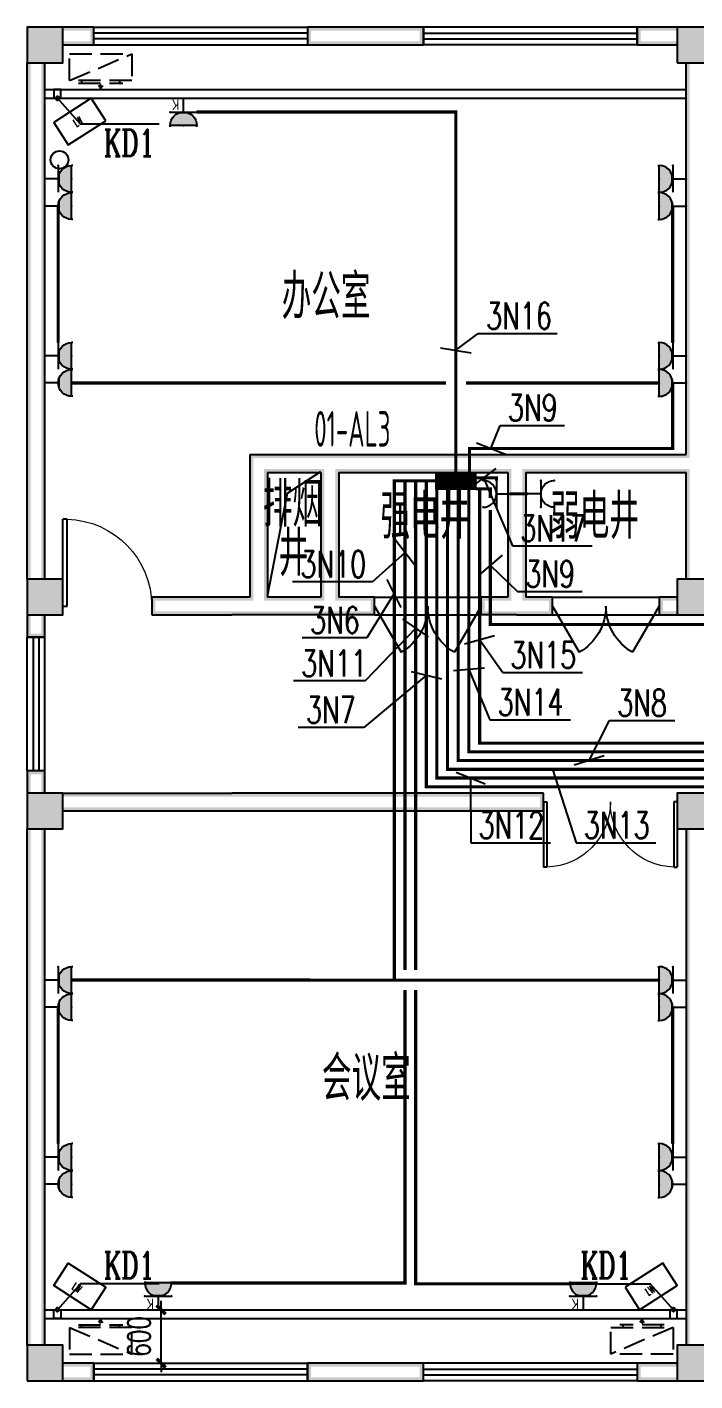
# Model space of a CAD drawing. Extents: x 6250600 to 6678662, y -692028 to -290561.
# Drawn here: x 6350184 to 6357684, y -496688 to -481488 of the extents above; entities that cross this region are included whole.
import ezdxf
from ezdxf.enums import TextEntityAlignment as Align

# ---------------------------------------------------------------- set-up
doc = ezdxf.new("R2010")
doc.units = 0
doc.header["$LTSCALE"] = 1000
doc.header["$MEASUREMENT"] = 0
doc.linetypes.add('DASH', pattern=[0.35, 0.25, -0.1])
doc.linetypes.add('DASHEDX2', pattern=[1.5, 1, -0.5])
doc.layers.get('0').update_dxf_attribs({"linetype": 'CONTINUOUS'})
doc.layers.get('Defpoints').update_dxf_attribs({"linetype": 'CONTINUOUS'})
for name, color, linetype in [('DIM-照明', 3, 'CONTINUOUS'), ('EQUIP-插座', 3, 'CONTINUOUS'), ('EQUIP-箱柜', 3, 'CONTINUOUS'), ('PUB_HATCH', 8, 'CONTINUOUS'), ('SYST', 7, 'CONTINUOUS'), ('TEL_TEXT', 7, 'CONTINUOUS'), ('WIRE-照明', 1, 'CONTINUOUS'), ('建筑底图', 251, 'CONTINUOUS')]:
    doc.layers.add(name, color=color, linetype=linetype)
doc.styles.add('_TCH_DIM', font='SIMPLEX', dxfattribs={"bigfont": 'GBCBIG'})
doc.styles.add('_TCH_DIM_T3_T3', font='SIMPLEX', dxfattribs={"width": 0.705882, "bigfont": 'GBCBIG'})
doc.styles.add('_TCH_LABEL', font='COMPLEX', dxfattribs={"bigfont": 'GBCBIG'})
doc.styles.add('_TEL_DIM', font='sceie.shx', dxfattribs={"width": 0.8, "height": 3.5, "bigfont": 'sceic.shx'})
doc.styles.add('DIM_FONT', font='SIMPLEX', dxfattribs={"width": 0.7, "bigfont": 'GBCBIG'})
doc.styles.add('SCEI', font='sceie.shx', dxfattribs={"width": 0.8, "height": 400, "bigfont": 'sceic.shx'})
doc.styles.add('schuco', font='sceie.shx', dxfattribs={"width": 0.7, "bigfont": 'sceic.shx'})
doc.styles.get("Standard").update_dxf_attribs({"font": 'GBENOR', "bigfont": 'GBCBIG'})
doc.dimstyles.new('_TCH_ARCH&&100$TCH&&100', dxfattribs={"dimtxt": 252.875, "dimasz": 100, "dimexe": 250, "dimexo": 300, "dimgap": 122.3125, "dimtad": 1, "dimdec": 0, "dimzin": 0, "dimdsep": 46, "dimtxsty": '_TCH_DIM_T3_T3', "dimblk": 'ARCHTICK', "dimcen": 0.09, "dimclrt": 7, "dimazin": 2, "dimtfac": 1, "dimtdec": 0, "dimtix": 1, "dimtmove": 2, "dimatfit": 3, "dimfxl": 0, "dimtolj": 1, "dimtzin": 0, "dimarcsym": 0})

# ---------------------------------------------------------------- blocks, each defined once
blk = doc.blocks.new('$equip$00001848')
for p, q in [((-0.5, 1.05), (-0.5, 1)), ((0.5, 1.05), (0.5, 1)), ((0.513, 1.05), (0.513, 1)), ((1.513, 1.05), (1.513, 1)), ((-0.5, 1), (0.5, 1)), ((0.513, 1), (1.513, 1)), ((0, 0.5), (0, 0)), ((1.513, 0.5), (0.513, 0.5)), ((1.013, 0.5), (1.013, 0))]:
    blk.add_line(p, q)
for centre in [(0, 1), (1.013, 1)]:
    blk.add_arc(centre, 0.5, 180, 0)
for p in [(0, 1), (1.013, 1), (0, 0), (1.013, 0), (1.513, 0.5)]:
    blk.add_point(p)
for points in [[(0.433, 0.75), (-0.433, 0.75), (0.5, 1), (-0.5, 1)], [(0.25, 0.567), (-0.25, 0.567), (0.433, 0.75), (-0.433, 0.75)], [(0, 0.5), (0, 0.5), (0.25, 0.567), (-0.25, 0.567)], [(1.446, 0.75), (0.58, 0.75), (1.513, 1), (0.513, 1)], [(1.263, 0.567), (0.763, 0.567), (1.446, 0.75), (0.58, 0.75)], [(1.013, 0.5), (1.013, 0.5), (1.263, 0.567), (0.763, 0.567)]]:
    blk.add_solid(points)
at = {"layer": 'TEL_TEXT', "style": '_TEL_DIM', "flags": 1}
blk.add_attdef('A', text='', height=0.00002, dxfattribs=at).set_placement((0, 0), align=Align.MIDDLE_CENTER)
blk = doc.blocks.new('$equip$00001765')
for p, q in [((0, 0.55), (0, 1.05)), ((0.5, 0.55), (-0.5, 0.55)), ((-0.5, 0.05), (0.5, 0.05)), ((-0.5, 0), (-0.5, 0.05)), ((0.5, 0), (0.5, 0.05))]:
    blk.add_line(p, q)
blk.add_arc((0, 0.05), 0.5, 0, 180)
for p in [(0, 1.05), (-0.5, 0.55), (0.5, 0.55), (0, 0.05)]:
    blk.add_point(p)
for points in [[(0, 0.55), (0, 0.55), (0.25, 0.483), (-0.25, 0.483)], [(0.433, 0.3), (-0.433, 0.3), (0.5, 0.05), (-0.5, 0.05)], [(0.25, 0.483), (-0.25, 0.483), (0.433, 0.3), (-0.433, 0.3)]]:
    blk.add_solid(points)
at = {"color": 7, "style": '_TEL_DIM'}
blk.add_attdef('$TEXT$', text='', height=0.4, dxfattribs=at).set_placement((0.295, 0.837), align=Align.MIDDLE_CENTER)
at = {"color": 7, "style": '_TEL_DIM', "flags": 1}
blk.add_attdef('A', text='', height=0.00002, dxfattribs=at).set_placement((0, 0), align=Align.MIDDLE_CENTER)
blk = doc.blocks.new('*X35')
at = {"color": 0}
for p, q in [((-250, 33), (-83, 200)), ((-250, 68), (-118, 200)), ((-250, 104), (-154, 200)), ((-250, 139), (-189, 200)), ((-250, 174), (-224, 200)), ((-247, 0), (-47, 200)), ((-212, 0), (-12, 200)), ((-177, 0), (23, 200)), ((-141, 0), (59, 200)), ((-106, 0), (94, 200)), ((-71, 0), (129, 200)), ((-35, 0), (165, 200)), ((0, 0), (200, 200)), ((35, 0), (235, 200)), ((71, 0), (250, 179)), ((106, 0), (250, 144)), ((141, 0), (250, 109)), ((177, 0), (250, 73)), ((212, 0), (250, 38)), ((247, 0), (250, 3))]:
    blk.add_line(p, q, dxfattribs=at)
blk = doc.blocks.new('$equip$00002943')
for p, q in [((-0.75, 0.6), (-0.75, 0)), ((0.75, 0.6), (-0.75, 0.6)), ((0.75, 0), (0.75, 0.6)), ((-0.75, 0), (0.75, 0))]:
    blk.add_line(p, q)
for points, const_width in [([(-0.75, 0.3), (0.75, 0.3)], 0.6), ([(-0.75, 0.6), (-0.75, 0), (0.75, 0), (0.75, 0.6), (-0.75, 0.6), (-0.75, 0)], 0.0667)]:
    blk.add_lwpolyline(points, dxfattribs=dict(const_width=const_width))
for p in [(0, 0.6), (-0.75, 0.3), (0, 0), (0.75, 0.3)]:
    blk.add_point(p)
at = {"xscale": 0.00300000000061118, "yscale": 0.00300000000061118, "zscale": 0.00300000000061118}
blk.add_blockref('*X35', (0, 0), dxfattribs=at)
at = {"color": 7, "style": '_TEL_DIM', "flags": 1}
for tag in ['A', 'REMARK']:
    blk.add_attdef(tag, text='', height=0.00002, dxfattribs=at).set_placement((0, 0), align=Align.MIDDLE_CENTER)
blk = doc.blocks.new('$equip$00001267')
for p, q in [((0.5, 0.5), (-0.5, 0.5)), ((0, 0.5), (0, 0))]:
    blk.add_line(p, q)
blk.add_arc((0, 1), 0.5, 180, 0)
for p in [(-0.5, 1), (0.5, 1), (-0.5, 0.5), (0, 0), (0.5, 0.5)]:
    blk.add_point(p)
at = {"flags": 9}
blk.add_attdef('A', (0, 0), '', height=0.00002, dxfattribs=at)
blk = doc.blocks.new('A$C2E081725')
at = {"linetype": 'DASH'}
for p, q in [((700, 94), (0, 394)), ((600, 64), (100, 64)), ((138, 94), (138, 64)), ((350, 8), (327, 39)), ((350, 49), (350, 0)), ((350, 8), (373, 39)), ((563, 94), (563, 64))]:
    blk.add_line(p, q, dxfattribs=at)
blk.add_lwpolyline([(0, 394), (0, 94), (700, 94), (700, 394)], close=True, dxfattribs=at)
blk = doc.blocks.new('_ArchTick')
at = {"color": 0, "linetype": 'ByBlock', "const_width": 0.4}
blk.add_lwpolyline([(-0.5, -0.5), (0.5, 0.5)], dxfattribs=at)
blk = doc.blocks.new('*D317')
at = {"layer": 'Defpoints', "color": 0, "transparency": 16777216}
for p in [(6351418, -495888), (6351690, -495888), (6351418, -496488)]:
    blk.add_point(p, dxfattribs=at)
at = {"layer": '建筑底图', "color": 0, "lineweight": -2, "transparency": 16777216}
for p, q in [((6351690, -495888), (6351690, -495788)), ((6351690, -496488), (6351690, -495888)), ((6351718, -495888), (6351940, -495888)), ((6351690, -496488), (6351690, -496588)), ((6351718, -496488), (6351940, -496488))]:
    blk.add_line(p, q, dxfattribs=at)
at = {"layer": '建筑底图', "color": 0, "lineweight": -2, "transparency": 16777216, "xscale": 100, "yscale": 100, "zscale": 100}
for p, rotation in [((6351690, -495888), 270), ((6351690, -496488), 90)]:
    blk.add_blockref('_ArchTick', p, dxfattribs=dict(at, rotation=rotation))
at = {"layer": '建筑底图', "color": 7, "transparency": 16777216, "insert": (6351442, -496188), "char_height": 252.9, "attachment_point": 5, "rotation": 90, "style": '_TCH_DIM_T3_T3'}
blk.add_mtext('\\A1;600', dxfattribs=at)
blk = doc.blocks.new('$TCHSYS$WIN2D')
for p, q in [((-0.5, 0.5), (0.5, 0.5)), ((-0.5, 0.5), (-0.5, -0.5)), ((0.5, 0.5), (0.5, -0.5)), ((0.5, 0.167), (-0.5, 0.167)), ((0.5, -0.167), (-0.5, -0.167)), ((-0.5, -0.5), (0.5, -0.5))]:
    blk.add_line(p, q)
blk = doc.blocks.new('$WINLIB2D$00000001')
at = {"color": 0}
for points in [[(-0.5, 0.5), (-0.5, -0.5)], [(-0.5, 0.5), (0.5, 0.5)], [(0.5, -0.5), (0.5, 0.5)], [(0.5, 0.1667), (-0.5, 0.1667)], [(0.5, -0.1667), (-0.5, -0.1667)], [(-0.5, -0.5), (0.5, -0.5)]]:
    blk.add_lwpolyline(points, dxfattribs=at)
blk = doc.blocks.new('$DorLib2D$00000231')
at = {"color": 0}
for p, q in [((-0.5, 0), (-0.25, 0.433)), ((0.5, 0), (0.25, 0.433))]:
    blk.add_line(p, q, dxfattribs=at)
for centre, start, end in [((-0.5, 0), 0, 60), ((0.5, 0), 120, 180)]:
    blk.add_arc(centre, 0.5, start, end, dxfattribs=at)
blk = doc.blocks.new('$DorLib2D$00000002')
for p, q in [((-0.5, 0), (-0.5, 0.4875)), ((-0.475, 0.4875), (-0.5, 0.4875)), ((-0.475, 0), (-0.475, 0.4875)), ((0.475, 0), (0.475, 0.4875)), ((0.475, 0.4875), (0.5, 0.4875)), ((0.5, 0), (0.5, 0.4875)), ((-0.5, 0), (-0.475, 0)), ((0.5, 0), (0.475, 0))]:
    blk.add_line(p, q)
at = {"lineweight": 13}
for centre, start, end in [((-0.4875, 0), 0, 88.53072), ((0.4875, 0), 91.46928, 180)]:
    blk.add_arc(centre, 0.4875, start, end, dxfattribs=at)
blk = doc.blocks.new('$DorLib2D$00000001')
for p, q in [((0.45, 0.975), (0.5, 0.975)), ((0.45, 0), (0.45, 0.975)), ((0.5, 0), (0.5, 0.975)), ((0.5, 0), (0.45, 0))]:
    blk.add_line(p, q)
at = {"lineweight": 13}
blk.add_arc((0.475, 0), 0.975, 91.4693, 180, dxfattribs=at)
blk = doc.blocks.new('_FZH')
blk.add_lwpolyline([(-0.5, -0.5), (0.5, -0.5), (0.5, 0.5), (-0.5, 0.5)], close=True)
at = {"layer": 'PUB_HATCH'}
blk.add_solid([(-0.5, -0.5), (0.5, -0.5), (-0.5, 0.5), (0.5, 0.5)], dxfattribs=at)

msp = doc.modelspace()

# ---------------------------------------------------------------- hatches: boundary and pattern name
at = {"layer": '建筑底图'}
for points in [[(6350584.5, -481487.6), (6350184.5, -481487.6), (6350224.5, -481527.6), (6350544.5, -481527.6)], [(6350184.5, -481487.6), (6350184.5, -481887.6), (6350224.5, -481847.6), (6350224.5, -481527.6)], [(6350584.5, -481887.6), (6350584.5, -481487.6), (6350544.5, -481527.6), (6350544.5, -481847.6)], [(6350584.5, -481487.6), (6350584.5, -481527.6), (6350894.5, -481527.6), (6350934.5, -481487.6)], [(6350934.5, -481687.6), (6350934.5, -481487.6), (6350894.5, -481527.6), (6350894.5, -481647.6)], [(6354634.5, -481487.6), (6353334.5, -481487.6), (6353374.5, -481527.6), (6354594.5, -481527.6)], [(6353334.5, -481487.6), (6353334.5, -481687.6), (6353374.5, -481647.6), (6353374.5, -481527.6)], [(6354634.5, -481687.6), (6354634.5, -481487.6), (6354594.5, -481527.6), (6354594.5, -481647.6)], [(6357484.5, -481527.6), (6357484.5, -481487.6), (6357034.5, -481487.6), (6357074.5, -481527.6)], [(6357034.5, -481487.6), (6357034.5, -481687.6), (6357074.5, -481647.6), (6357074.5, -481527.6)], [(6357884.5, -481487.6), (6357484.5, -481487.6), (6357524.5, -481527.6), (6357844.5, -481527.6)], [(6357484.5, -481487.6), (6357484.5, -481887.6), (6357524.5, -481847.6), (6357524.5, -481527.6)], [(6350584.5, -481647.6), (6350584.5, -481687.6), (6350934.5, -481687.6), (6350894.5, -481647.6)], [(6353334.5, -481687.6), (6354634.5, -481687.6), (6354594.5, -481647.6), (6353374.5, -481647.6)], [(6357484.5, -481687.6), (6357484.5, -481647.6), (6357074.5, -481647.6), (6357034.5, -481687.6)], [(6350184.5, -481887.6), (6350584.5, -481887.6), (6350544.5, -481847.6), (6350224.5, -481847.6)], [(6350224.5, -481887.6), (6350184.5, -481887.6), (6350184.5, -487687.6), (6350224.5, -487687.6)], [(6350384.5, -481887.6), (6350344.5, -481887.6), (6350344.5, -487687.6), (6350384.5, -487687.6)], [(6357484.5, -481887.6), (6357884.5, -481887.6), (6357844.5, -481847.6), (6357524.5, -481847.6)], [(6357624.5, -481887.6), (6357584.5, -481887.6), (6357584.5, -486287.5), (6357624.5, -486327.5)], [(6352684.5, -486287.5), (6352684.5, -487887.6), (6352724.5, -487927.6), (6352724.5, -486327.5)], [(6352684.5, -486287.5), (6353584.5, -486287.5), (6353584.5, -486327.5), (6352724.5, -486327.5)], [(6353584.5, -486287.5), (6355684.5, -486287.5), (6355684.5, -486327.5), (6353584.5, -486327.5)], [(6355684.5, -486287.5), (6357584.5, -486287.5), (6357624.5, -486327.5), (6355684.5, -486327.5)], [(6352884.5, -486487.5), (6352884.5, -487887.6), (6352844.5, -487927.6), (6352844.5, -486447.5)], [(6352884.5, -486487.5), (6353484.5, -486487.5), (6353524.5, -486447.5), (6352844.5, -486447.5)], [(6353484.5, -486487.5), (6353484.5, -487887.6), (6353524.5, -487927.6), (6353524.5, -486447.5)], [(6353684.5, -486487.5), (6355584.5, -486487.5), (6355624.5, -486447.5), (6353644.5, -486447.5)], [(6353684.5, -486487.5), (6353684.5, -487887.6), (6353644.5, -487927.6), (6353644.5, -486447.5)], [(6355584.5, -486487.5), (6355584.5, -487887.6), (6355624.5, -487927.6), (6355624.5, -486447.5)], [(6355784.5, -486487.5), (6357584.5, -486487.5), (6357624.5, -486447.5), (6355744.5, -486447.5)], [(6355784.5, -486487.5), (6355784.5, -487887.6), (6355744.5, -487927.6), (6355744.5, -486447.5)], [(6357584.5, -487687.6), (6357624.5, -487687.6), (6357624.5, -486447.5), (6357584.5, -486487.5)], [(6350584.5, -487687.6), (6350184.5, -487687.6), (6350224.5, -487727.6), (6350544.5, -487727.6)], [(6350184.5, -487687.6), (6350184.5, -488087.6), (6350224.5, -488047.6), (6350224.5, -487727.6)], [(6350584.5, -488087.6), (6350584.5, -487687.6), (6350544.5, -487727.6), (6350544.5, -488047.6)], [(6357884.5, -487687.6), (6357484.5, -487687.6), (6357524.5, -487727.6), (6357844.5, -487727.6)], [(6357484.5, -487687.6), (6357484.5, -488087.6), (6357524.5, -488047.6), (6357524.5, -487727.6)], [(6352484.5, -487887.6), (6351584.5, -487887.6), (6351624.5, -487927.6), (6352484.5, -487927.6)], [(6351584.5, -487887.6), (6351584.5, -488087.6), (6351624.5, -488047.6), (6351624.5, -487927.6)], [(6352684.5, -487887.6), (6352484.5, -487887.6), (6352484.5, -487927.6), (6352724.5, -487927.6)], [(6353484.5, -487887.6), (6352884.5, -487887.6), (6352844.5, -487927.6), (6353524.5, -487927.6)], [(6354084.6, -487887.6), (6353684.5, -487887.6), (6353644.5, -487927.6), (6354084.6, -487927.6)], [(6354084.6, -488087.6), (6354084.6, -487887.6), (6354044.6, -487887.6), (6354044.6, -488087.6)], [(6355584.5, -487887.6), (6355284.6, -487887.6), (6355284.6, -487927.6), (6355624.5, -487927.6)], [(6355284.6, -488087.6), (6355284.6, -487887.6), (6355324.6, -487887.6), (6355324.6, -488087.6)], [(6356084.6, -487887.6), (6355784.5, -487887.6), (6355744.5, -487927.6), (6356044.6, -487927.6)], [(6356084.6, -488087.6), (6356084.6, -487887.6), (6356044.6, -487927.6), (6356044.6, -488047.6)], [(6357484.5, -487927.6), (6357484.5, -487887.6), (6357284.6, -487887.6), (6357324.6, -487927.6)], [(6357284.6, -487887.6), (6357284.6, -488087.6), (6357324.6, -488047.6), (6357324.6, -487927.6)], [(6350184.5, -488087.6), (6350584.5, -488087.6), (6350544.5, -488047.6), (6350224.5, -488047.6)], [(6351584.5, -488087.6), (6352484.5, -488087.6), (6352484.5, -488047.6), (6351624.5, -488047.6)], [(6352784.5, -488087.6), (6352484.5, -488087.6), (6352484.5, -488047.6), (6352784.5, -488047.6)], [(6353584.5, -488087.6), (6352784.5, -488087.6), (6352784.5, -488047.6), (6353584.5, -488047.6)], [(6354084.6, -488087.6), (6353584.5, -488087.6), (6353584.5, -488047.6), (6354084.6, -488047.6)], [(6355684.5, -488087.6), (6355284.6, -488087.6), (6355284.6, -488047.6), (6355684.5, -488047.6)], [(6355684.5, -488087.6), (6356084.6, -488087.6), (6356044.6, -488047.6), (6355684.5, -488047.6)], [(6357484.5, -488087.6), (6357484.5, -488047.6), (6357324.6, -488047.6), (6357284.6, -488087.6)], [(6357484.5, -488087.6), (6357884.5, -488087.6), (6357844.5, -488047.6), (6357524.5, -488047.6)], [(6350224.5, -488087.6), (6350184.5, -488087.6), (6350184.5, -488337.6), (6350224.5, -488297.6)], [(6350384.5, -488087.6), (6350344.5, -488087.6), (6350344.5, -488297.6), (6350384.5, -488337.6)], [(6350184.5, -488337.6), (6350384.5, -488337.6), (6350344.5, -488297.6), (6350224.5, -488297.6)], [(6350384.5, -489837.6), (6350184.5, -489837.6), (6350224.5, -489877.6), (6350344.5, -489877.6)], [(6350184.5, -490087.6), (6350224.5, -490087.6), (6350224.5, -489877.6), (6350184.5, -489837.6)], [(6350344.5, -490087.6), (6350384.5, -490087.6), (6350384.5, -489837.6), (6350344.5, -489877.6)], [(6350584.5, -490087.6), (6350184.5, -490087.6), (6350224.5, -490127.6), (6350544.5, -490127.6)], [(6350184.5, -490087.6), (6350184.5, -490487.6), (6350224.5, -490447.6), (6350224.5, -490127.6)], [(6350584.5, -490487.6), (6350584.5, -490087.6), (6350544.5, -490127.6), (6350544.5, -490447.6)], [(6350584.5, -490087.6), (6350584.5, -490127.6), (6352484.5, -490127.6), (6352484.5, -490087.6)], [(6355984.5, -490087.6), (6352484.5, -490087.6), (6352484.5, -490127.6), (6355944.5, -490127.6)], [(6355984.5, -490287.6), (6355984.5, -490087.6), (6355944.5, -490127.6), (6355944.5, -490247.6)], [(6357884.5, -490087.6), (6357484.5, -490087.6), (6357524.5, -490127.6), (6357844.5, -490127.6)], [(6357484.5, -490087.6), (6357484.5, -490487.6), (6357524.5, -490447.6), (6357524.5, -490127.6)], [(6350584.5, -490247.6), (6350584.5, -490287.6), (6352484.5, -490287.6), (6352484.5, -490247.6)], [(6352484.5, -490287.6), (6355984.5, -490287.6), (6355944.5, -490247.6), (6352484.5, -490247.6)], [(6350184.5, -490487.6), (6350584.5, -490487.6), (6350544.5, -490447.6), (6350224.5, -490447.6)], [(6350224.5, -490487.6), (6350184.5, -490487.6), (6350184.5, -496287.6), (6350224.5, -496287.6)], [(6350384.5, -490487.6), (6350344.5, -490487.6), (6350344.5, -496287.6), (6350384.5, -496287.6)], [(6357484.5, -490487.6), (6357884.5, -490487.6), (6357844.5, -490447.6), (6357524.5, -490447.6)], [(6357584.5, -496287.6), (6357624.5, -496287.6), (6357624.5, -490487.6), (6357584.5, -490487.6)], [(6350584.5, -496287.6), (6350184.5, -496287.6), (6350224.5, -496327.6), (6350544.5, -496327.6)], [(6350184.5, -496287.6), (6350184.5, -496687.6), (6350224.5, -496647.6), (6350224.5, -496327.6)], [(6350584.5, -496687.6), (6350584.5, -496287.6), (6350544.5, -496327.6), (6350544.5, -496647.6)], [(6357884.5, -496287.6), (6357484.5, -496287.6), (6357524.5, -496327.6), (6357844.5, -496327.6)], [(6357484.5, -496287.6), (6357484.5, -496687.6), (6357524.5, -496647.6), (6357524.5, -496327.6)], [(6350584.5, -496487.6), (6350584.5, -496527.6), (6350894.5, -496527.6), (6350934.5, -496487.6)], [(6350934.5, -496687.6), (6350934.5, -496487.6), (6350894.5, -496527.6), (6350894.5, -496647.6)], [(6353984.5, -496487.6), (6353334.5, -496487.6), (6353374.5, -496527.6), (6353984.5, -496527.6)], [(6353334.5, -496487.6), (6353334.5, -496687.6), (6353374.5, -496647.6), (6353374.5, -496527.6)], [(6354634.5, -496487.6), (6353984.5, -496487.6), (6353984.5, -496527.6), (6354594.5, -496527.6)], [(6354634.5, -496687.6), (6354634.5, -496487.6), (6354594.5, -496527.6), (6354594.5, -496647.6)], [(6357484.5, -496527.6), (6357484.5, -496487.6), (6357034.5, -496487.6), (6357074.5, -496527.6)], [(6357034.5, -496487.6), (6357034.5, -496687.6), (6357074.5, -496647.6), (6357074.5, -496527.6)], [(6350184.5, -496687.6), (6350584.5, -496687.6), (6350544.5, -496647.6), (6350224.5, -496647.6)], [(6350584.5, -496647.6), (6350584.5, -496687.6), (6350934.5, -496687.6), (6350894.5, -496647.6)], [(6353334.5, -496687.6), (6353984.5, -496687.6), (6353984.5, -496647.6), (6353374.5, -496647.6)], [(6353984.5, -496687.6), (6354634.5, -496687.6), (6354594.5, -496647.6), (6353984.5, -496647.6)], [(6357484.5, -496687.6), (6357484.5, -496647.6), (6357074.5, -496647.6), (6357034.5, -496687.6)], [(6357484.5, -496687.6), (6357884.5, -496687.6), (6357844.5, -496647.6), (6357524.5, -496647.6)]]:
    msp.add_hatch(color=256, dxfattribs=at).paths.add_polyline_path(points)

# ---------------------------------------------------------------- linework, layer by layer
at = {"layer": 'DIM-照明'}
for p, q in [((6354827.5, -485088.4), (6355172.8, -485145.1)), ((6355230.3, -486154.4), (6355556.1, -486282.3)), ((6355449.2, -486442), (6355169.8, -486652.8)), ((6354535.8, -487525.9), (6354321.6, -487249.1)), ((6355518.9, -487415.5), (6355254.1, -487644.3)), ((6354387.4, -488003.2), (6354230, -487690.6)), ((6354693.5, -488333), (6354403.8, -488136.7)), ((6355097.8, -488411.2), (6355435.2, -488317.9)), ((6354498.9, -488721.4), (6354838.4, -488806.4)), ((6355320.9, -488686.4), (6354972.1, -488716.3)), ((6356664.4, -489671.4), (6356329.8, -489773.9)), ((6355003.3, -489854), (6355328.6, -489983)), ((6356259.2, -489821.8), (6355909.2, -489819.4))]:
    msp.add_line(p, q, dxfattribs=at)
for points in [[(6355000.1, -485116.7), (6355252.1, -484928.9)], [(6355252.1, -484928.9), (6356137.1, -484928.9)], [(6355393.2, -486218.4), (6355496.5, -485959.9)], [(6355496.5, -485959.9), (6356221.5, -485959.9)], [(6355309.5, -486547.4), (6355636.1, -487313.3)], [(6354428.7, -487387.5), (6354061.9, -487717.1)], [(6355636.1, -487313.3), (6356531.1, -487313.3)], [(6355386.5, -487529.9), (6355692.2, -487825.7)], [(6354061.9, -487717.1), (6353166.9, -487717.1)], [(6354308.7, -487846.9), (6354000.6, -488345.7)], [(6355692.2, -487825.7), (6356417.2, -487825.7)], [(6354000.6, -488345.7), (6353275.6, -488345.7)], [(6354548.7, -488234.8), (6353980.4, -488829.3)], [(6355266.5, -488364.6), (6355525.4, -488735.8)], [(6353980.4, -488829.3), (6353175.4, -488829.3)], [(6354668.7, -488763.9), (6353964.7, -489352.6)], [(6355146.5, -488701.4), (6355381.2, -489265.9)], [(6355525.4, -488735.8), (6356420.4, -488735.8)], [(6355381.2, -489265.9), (6356286.2, -489265.9)], [(6356497.1, -489722.6), (6356724.2, -489273.9)], [(6356724.2, -489273.9), (6357459.2, -489273.9)], [(6353964.7, -489352.6), (6353229.7, -489352.6)], [(6356084.2, -489820.6), (6356349.3, -490646.6)], [(6355166, -489918.5), (6355166.9, -490645.8)], [(6355166.9, -490645.8), (6356061.9, -490645.8)], [(6356349.3, -490646.6), (6357244.3, -490646.6)]]:
    msp.add_lwpolyline(points, dxfattribs=at)
at = {"layer": 'WIRE-照明', "const_width": 35}
for points in [[(6355000.1, -486492.6), (6355000.1, -482441.4), (6352090.7, -482441.4)], [(6355153.3, -486478.3), (6355153.3, -486218.4), (6357434.5, -486218.4), (6357434.5, -485483.3)], [(6355230.2, -486547.4), (6355455.2, -486547.4), (6355455.2, -486578.9)], [(6354775.1, -486582.6), (6354308.7, -486582.6), (6354308.7, -492186.9)], [(6354428.7, -486588.9), (6354428.7, -492074.4)], [(6354548.7, -486588.9), (6354548.7, -492074.4)], [(6354906.5, -486667.5), (6354906.5, -489820.6), (6361977.4, -489820.6), (6361977.4, -495597.7), (6363711.5, -495597.7)], [(6355026.5, -486667.5), (6355026.5, -489722.6), (6365134.5, -489722.6), (6365134.5, -492037.1)], [(6355146.5, -486667.5), (6355146.5, -489624.7), (6365489, -489624.7), (6365489, -495581.6), (6365733.1, -495581.6)], [(6355805.2, -486728.9), (6355605.2, -486728.9)], [(6355386.5, -486907.8), (6355386.5, -488194.1), (6367236.1, -488194.1), (6367236.1, -487311.7)], [(6354428.7, -492299.4), (6354428.7, -495587.6), (6351806.3, -495587.6)], [(6354548.7, -492299.4), (6354548.7, -495597.7), (6356279.2, -495597.7)]]:
    msp.add_lwpolyline(points, dxfattribs=at)
at = {"layer": 'WIRE-照明', "color": 1, "const_width": 35}
for points in [[(6350534.5, -485029.5), (6350534.5, -483496.6)], [(6357434.5, -485029.5), (6357434.5, -483496.6)], [(6350684.5, -485483.3), (6354887.6, -485483.3)], [(6355112.6, -485483.3), (6357284.5, -485483.3)], [(6357934.5, -492037.1), (6357934.5, -490016.5), (6354668.7, -490016.5), (6354668.7, -486588.9)], [(6358638.5, -495580.1), (6358369, -495580.1), (6358369, -489918.5), (6354786.5, -489918.5), (6354786.5, -486667.5)], [(6355225.1, -486672.6), (6355386.5, -486672.6), (6355386.5, -486775.1)], [(6371024.9, -495597.7), (6369217.8, -495597.7), (6369217.8, -489526.7), (6355266.5, -489526.7), (6355266.5, -486667.5)], [(6357284.5, -492187.1), (6350684.5, -492186.9)], [(6350534.5, -494023.8), (6350534.5, -492490.9)], [(6357434.5, -494023.8), (6357434.5, -492490.9)], [(6356301.8, -495597.7), (6356279.2, -495597.7)]]:
    msp.add_lwpolyline(points, dxfattribs=at)
at = {"layer": '建筑底图'}
for p, q in [((6350934.5, -481487.6), (6350584.5, -481487.6)), ((6350934.5, -481687.6), (6350934.5, -481487.6)), ((6354634.5, -481487.6), (6353334.5, -481487.6)), ((6353334.5, -481487.6), (6353334.5, -481687.6)), ((6354634.5, -481687.6), (6354634.5, -481487.6)), ((6357484.5, -481487.6), (6357034.5, -481487.6)), ((6357034.5, -481487.6), (6357034.5, -481687.6)), ((6350584.5, -481687.6), (6350934.5, -481687.6)), ((6353334.5, -481687.6), (6354634.5, -481687.6)), ((6357034.5, -481687.6), (6357484.5, -481687.6)), ((6350184.5, -487687.6), (6350184.5, -481887.6)), ((6350384.5, -487687.6), (6350384.5, -481887.6)), ((6357584.5, -486287.5), (6357584.5, -481887.6)), ((6350384.5, -482187.6), (6357584.5, -482187.6)), ((6350384.5, -482187.6), (6357584.5, -482187.6)), ((6350384.5, -482287.6), (6357584.5, -482287.6)), ((6350384.5, -482287.6), (6357584.5, -482287.6)), ((6352684.5, -486287.5), (6352684.5, -487887.6)), ((6352684.5, -486287.5), (6353584.5, -486287.5)), ((6353584.5, -486287.5), (6355684.5, -486287.5)), ((6355684.5, -486287.5), (6357584.5, -486287.5)), ((6352884.5, -486487.5), (6352884.5, -487887.6)), ((6352884.5, -486487.5), (6353484.5, -486487.5)), ((6353484.5, -486487.5), (6353484.5, -487887.6)), ((6353684.5, -486487.5), (6355584.5, -486487.5)), ((6353684.5, -486487.5), (6353684.5, -487887.6)), ((6355584.5, -486487.5), (6355584.5, -487887.6)), ((6355784.5, -486487.5), (6357584.5, -486487.5)), ((6355784.5, -486487.5), (6355784.5, -487887.6)), ((6357584.5, -487687.6), (6357584.5, -486487.5)), ((6352484.5, -487887.6), (6351584.5, -487887.6)), ((6351584.5, -487887.6), (6351584.5, -488087.6)), ((6352684.5, -487887.6), (6352484.5, -487887.6)), ((6353484.5, -487887.6), (6352884.5, -487887.6)), ((6354084.6, -487887.6), (6353684.5, -487887.6)), ((6354084.6, -487887.6), (6355284.6, -487887.6)), ((6354084.6, -488087.6), (6354084.6, -487887.6)), ((6355584.5, -487887.6), (6355284.6, -487887.6)), ((6355284.6, -488087.6), (6355284.6, -487887.6)), ((6356084.6, -487887.6), (6355784.5, -487887.6)), ((6356084.6, -487887.6), (6357284.6, -487887.6)), ((6356084.6, -488087.6), (6356084.6, -487887.6)), ((6357484.5, -487887.6), (6357284.6, -487887.6)), ((6357284.6, -487887.6), (6357284.6, -488087.6)), ((6350184.5, -488087.6), (6350184.5, -488337.6)), ((6350384.5, -488337.6), (6350384.5, -488087.6)), ((6351584.5, -488087.6), (6352484.5, -488087.6)), ((6352784.5, -488087.6), (6352484.5, -488087.6)), ((6353584.5, -488087.6), (6352784.5, -488087.6)), ((6354084.6, -488087.6), (6353584.5, -488087.6)), ((6354084.6, -488087.6), (6355284.6, -488087.6)), ((6355684.5, -488087.6), (6355284.6, -488087.6)), ((6355684.5, -488087.6), (6356084.6, -488087.6)), ((6356084.6, -488087.6), (6357284.6, -488087.6)), ((6357284.6, -488087.6), (6357484.5, -488087.6)), ((6350184.5, -488337.6), (6350384.5, -488337.6)), ((6350384.5, -489837.6), (6350184.5, -489837.6)), ((6350184.5, -489837.6), (6350184.5, -490087.6)), ((6350384.5, -490087.6), (6350384.5, -489837.6)), ((6350584.5, -490087.6), (6352484.5, -490087.6)), ((6355984.5, -490087.6), (6352484.5, -490087.6)), ((6355984.5, -490287.6), (6355984.5, -490087.6)), ((6350584.5, -490287.6), (6352484.5, -490287.6)), ((6352484.5, -490287.6), (6355984.5, -490287.6)), ((6350184.5, -496287.6), (6350184.5, -490487.6)), ((6350384.5, -496287.6), (6350384.5, -490487.6)), ((6357584.5, -490487.6), (6357584.5, -496287.6)), ((6350384.5, -495887.6), (6353884.5, -495887.6)), ((6353884.5, -495887.6), (6357584.5, -495887.6)), ((6350384.5, -495987.6), (6353884.5, -495987.6)), ((6353884.5, -495987.6), (6357584.5, -495987.6)), ((6350934.5, -496487.6), (6350584.5, -496487.6)), ((6350934.5, -496687.6), (6350934.5, -496487.6)), ((6353984.5, -496487.6), (6353334.5, -496487.6)), ((6353334.5, -496487.6), (6353334.5, -496687.6)), ((6354634.5, -496487.6), (6353984.5, -496487.6)), ((6354634.5, -496687.6), (6354634.5, -496487.6)), ((6357484.5, -496487.6), (6357034.5, -496487.6)), ((6357034.5, -496487.6), (6357034.5, -496687.6)), ((6350584.5, -496687.6), (6350934.5, -496687.6)), ((6353334.5, -496687.6), (6353984.5, -496687.6)), ((6353984.5, -496687.6), (6354634.5, -496687.6)), ((6357034.5, -496687.6), (6357484.5, -496687.6))]:
    msp.add_line(p, q, dxfattribs=at)
for points in [[(6350564.5, -482187.6), (6350484.5, -482187.6), (6350484.5, -482287.6), (6350564.5, -482287.6)], [(6351067.3, -482540), (6350905.2, -482287.6), (6350484.5, -482557.8), (6350646.6, -482810.2)], [(6351067.3, -495635.2), (6350905.2, -495887.6), (6350484.5, -495617.4), (6350646.6, -495364.9)], [(6356901.7, -495635.2), (6357063.8, -495887.6), (6357484.5, -495617.4), (6357322.3, -495364.9)], [(6350564.5, -495987.6), (6350484.5, -495987.6), (6350484.5, -495887.6), (6350564.5, -495887.6)], [(6357404.5, -495987.6), (6357484.5, -495987.6), (6357484.5, -495887.6), (6357404.5, -495887.6)]]:
    msp.add_lwpolyline(points, close=True, dxfattribs=at)
for points in [[(6350537.9, -482302.4, 1), (6350511.1, -482272.7, 1)], [(6350537.9, -495872.7, 1), (6350511.1, -495902.4, 1)], [(6357431.1, -495872.7, 1), (6357457.9, -495902.4, 1)]]:
    msp.add_lwpolyline(points, format="xyb", close=True, dxfattribs=at)
for points in [[(6351667.1, -482577.5), (6350786.1, -482577.5), (6350524.5, -482287.6)], [(6352884.5, -487878), (6353109.8, -486721), (6353484.5, -486477.9)], [(6351667.1, -495597.7), (6350786.1, -495597.7), (6350524.5, -495887.6)], [(6356301.8, -495597.7), (6357182.9, -495597.7), (6357444.5, -495887.6)]]:
    msp.add_lwpolyline(points, dxfattribs=at)
msp.add_circle((6350548.8, -482978.2), 100, dxfattribs=at)

# ---------------------------------------------------------------- block references
at = {"layer": 'EQUIP-插座', "color": 1}
ref = msp.add_blockref('$equip$00001765', (6351940.7, -482606.4), dxfattribs=dict(at, xscale=-300, yscale=300, zscale=300))
ref.add_attrib('$TEXT$', 'K', dxfattribs={"layer": '0', "color": 7, "height": 120, "rotation": 180, "style": '_TEL_DIM'}).set_placement((6351852.2, -482359.5), align=Align.MIDDLE_CENTER)
at = {"layer": 'EQUIP-插座', "color": 0, "yscale": 300, "zscale": 300}
for p, xscale, rotation in [((6350384.5, -483496.6), -300, 270), ((6357584.5, -483496.6), 300, 90), ((6350384.5, -485483.3), -300, 270), ((6357584.5, -485483.3), 300, 90), ((6350384.5, -492490.9), -300, 270), ((6357584.5, -492490.9), 300, 90), ((6350384.5, -494477.6), -300, 270), ((6357584.5, -494477.6), 300, 90)]:
    msp.add_blockref('$equip$00001848', p, dxfattribs=dict(at, xscale=xscale, rotation=rotation))
at = {"layer": 'EQUIP-插座', "linetype": 'DASH', "yscale": 300, "zscale": 300}
for p, xscale, rotation in [((6355605.2, -486728.9), 300, 89.99999999999999), ((6355805.2, -486728.9), -300, 270)]:
    msp.add_blockref('$equip$00001267', p, dxfattribs=dict(at, xscale=xscale, rotation=rotation))
at = {"layer": 'EQUIP-插座', "color": 1, "xscale": 300, "yscale": 300, "zscale": 300, "rotation": 180}
for p in [(6351656.3, -495572.6), (6356428.9, -495572.6)]:
    msp.add_blockref('$equip$00001765', p, dxfattribs=at).add_auto_attribs({'$TEXT$': 'K'})
at = {"layer": 'EQUIP-箱柜', "color": 1, "xscale": 300, "yscale": 300, "zscale": 300}
msp.add_blockref('$equip$00002943', (6355000.1, -486672.6), dxfattribs=at)
at = {"layer": '建筑底图'}
for name, p, xscale, yscale, zscale in [('_FZH', (6350384.5, -481687.6), 400, 400, 400), ('_FZH', (6357684.5, -481687.6), 400, 400, 400), ('_FZH', (6350384.5, -487887.6), 400, 400, 400), ('_FZH', (6357684.5, -487887.6), 400, 400, 400), ('$DorLib2D$00000231', (6354684.6, -487987.6), 1200, -1200, 1200), ('_FZH', (6350384.5, -490287.6), 400, 400, 400), ('$DorLib2D$00000002', (6356734.5, -490187.6), 1500, -1500, 1500), ('_FZH', (6357684.5, -490287.6), 400, 400, 400), ('_FZH', (6350384.5, -496487.6), 400, 400, 400), ('_FZH', (6357684.5, -496487.6), 400, 400, 400)]:
    msp.add_blockref(name, p, dxfattribs=dict(at, xscale=xscale, yscale=yscale, zscale=zscale))
for name, p, xscale, yscale, zscale, rotation in [('$WINLIB2D$00000001', (6352134.5, -481587.6), 2400, -199.9999928057659, 2400, 3.583199298957087e-08), ('$WINLIB2D$00000001', (6355834.5, -481587.6), -2400, -199.9999928057659, -2400, 3.583205732127226e-08), ('$DorLib2D$00000001', (6351084.5, -487987.6), -1000, 1000, -1000, 359.999999976127), ('$DorLib2D$00000231', (6356684.6, -487987.6), -1200, 1200, -1200, 180.0000000960293), ('$TCHSYS$WIN2D', (6350284.5, -489087.6), -1500, 199.9999982714653, -1500, 270.0000001285997), ('$WINLIB2D$00000001', (6352134.5, -496587.6), -2400, -200.0000003811438, -2400, 180.0000000306717), ('$WINLIB2D$00000001', (6355834.5, -496587.6), 2400, -199.9999949552584, 2400, 180.0000000001875)]:
    msp.add_blockref(name, p, dxfattribs=dict(at, xscale=xscale, yscale=yscale, zscale=zscale, rotation=rotation))
at = {"layer": '建筑底图', "xscale": -1}
msp.add_blockref('A$C2E081725', (6351360.5, -482183.1), dxfattribs=at)
at = {"layer": '建筑底图', "rotation": 180}
msp.add_blockref('A$C2E081725', (6351360.5, -495992.1), dxfattribs=at)
at = {"layer": '建筑底图', "xscale": -1, "rotation": 180}
msp.add_blockref('A$C2E081725', (6356740.5, -495992.1), dxfattribs=at)

# ---------------------------------------------------------------- texts
at = {"layer": 'DIM-照明', "color": 7, "style": '_TCH_DIM', "width": 0.705882}
for s, p in [('3N16', (6355339.6, -484878.9)), ('3N9', (6355584, -485909.9)), ('3N17', (6355723.6, -487263.3)), ('3N10', (6353254.4, -487667.1)), ('3N9', (6355779.7, -487775.7)), ('3N6', (6353363.1, -488295.7)), ('3N11', (6353262.9, -488779.3)), ('3N15', (6355612.9, -488685.8)), ('3N14', (6355468.7, -489215.9)), ('3N8', (6356811.7, -489223.9)), ('3N7', (6353317.2, -489302.6)), ('3N12', (6355254.4, -490595.8)), ('3N13', (6356436.8, -490596.6))]:
    msp.add_text(s, height=297.5, dxfattribs=at).set_placement(p)
at = {"layer": 'SYST', "linetype": 'DASHEDX2', "style": 'SCEI', "width": 0.6}
msp.add_text('01-AL3', height=400, dxfattribs=at).set_placement((6353409.2, -486198.5))
at = {"layer": '建筑底图', "style": 'DIM_FONT', "width": 0.494118}
for rotation, p in [(32.71669, (6350737.5, -482610.8)), (327.28331, (6350680.5, -495653.1)), (32.71669, (6357163.4, -495733.5))]:
    msp.add_text('LW', height=89.65, rotation=rotation, dxfattribs=at).set_placement(p)
at = {"layer": '建筑底图'}
for s, height, style, width, p in [('KD1', 297.5, '_TCH_LABEL', 0.705882, (6351041.8, -482935.1)), ('办公室', 500, 'schuco', 0.7, (6353043.7, -484764)), ('排烟', 500, 'schuco', 0.7, (6352833.4, -487097.8)), ('强电井', 500, 'schuco', 0.7, (6354153.3, -487231.4)), ('弱电井', 500, 'schuco', 0.7, (6356058.3, -487231.4)), ('井', 500, 'schuco', 0.7, (6353009.8, -487647.6)), ('会议室', 500, 'schuco', 0.7, (6353495.9, -493539.3)), ('KD1', 297.5, '_TCH_LABEL', 0.705882, (6351041.8, -495537.6)), ('KD1', 297.5, '_TCH_LABEL', 0.705882, (6356397.1, -495537.6))]:
    msp.add_text(s, height=height, dxfattribs=dict(at, style=style, width=width)).set_placement(p)

# ---------------------------------------------------------------- dimensions: what is measured, and where the dimension line sits
dim = msp.add_aligned_dim(p1=(6351418.1, -496487.6), p2=(6351418.1, -495887.6), distance=-272.2, dimstyle='_TCH_ARCH&&100$TCH&&100', dxfattribs=at)
dim.commit()
dim.dimension.update_dxf_attribs({"geometry": '*D317', "text_midpoint": (6351441.5, -496187.6)})

doc.saveas('drawing.dxf')
